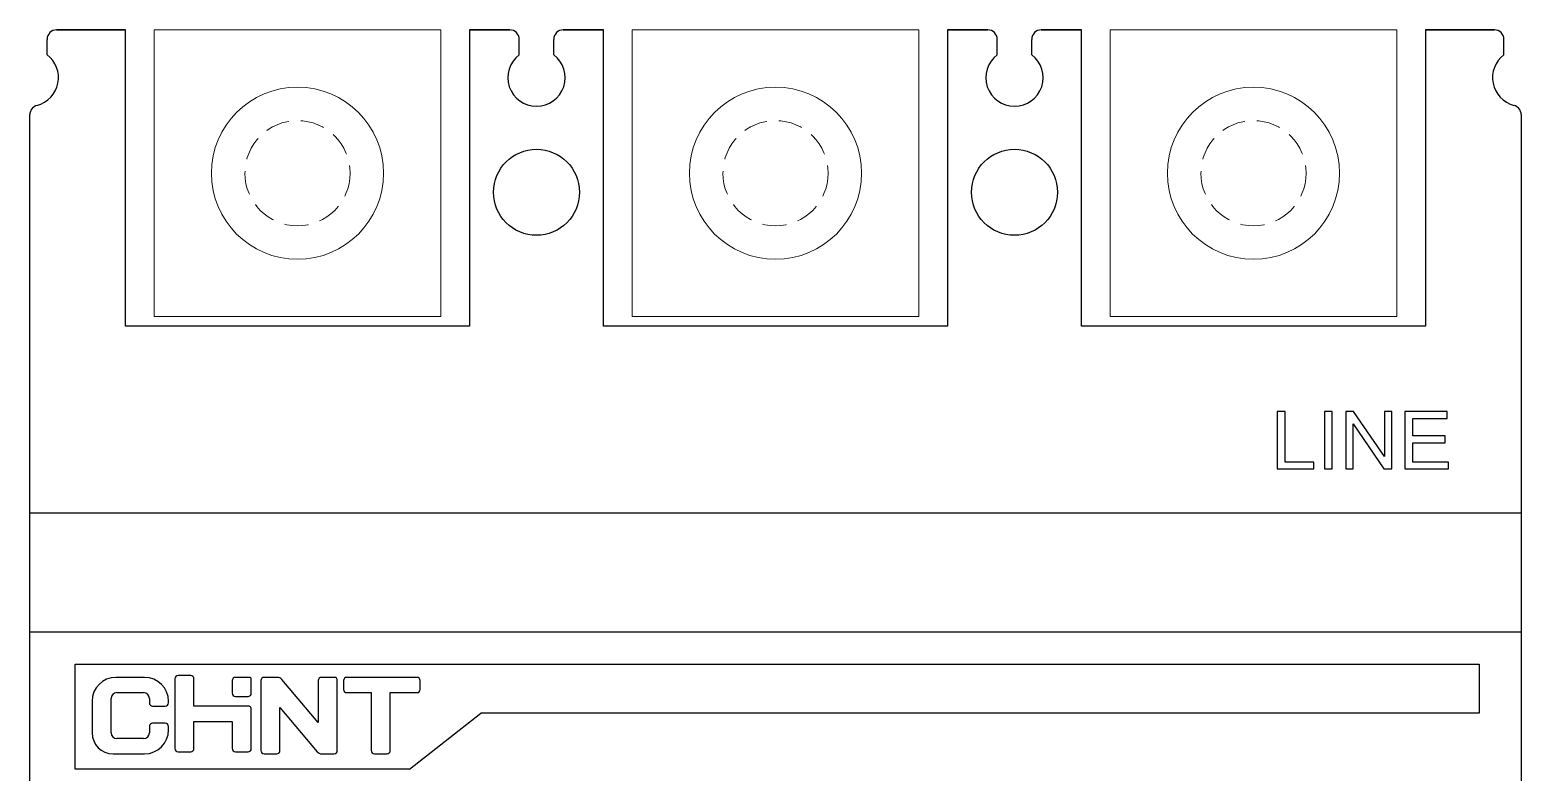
# Model space of a CAD drawing. Header units: millimetres. Extents: x 3 to 81, y 3 to 137.
# Drawn here: x 2.6 to 80.6, y 98.2 to 137 of the extents above; entities that cross this region are included whole.
import ezdxf

# ---------------------------------------------------------------- set-up
doc = ezdxf.new("R2010")
doc.units = ezdxf.units.MM
doc.linetypes.add('HIDDEN', pattern=[0.375, 0.25, -0.125])

# ---------------------------------------------------------------- blocks, each defined once
blk = doc.blocks.new('NXM125S')
at = {"color": 7, "linetype": 'Continuous'}
for p, q in [((-38.1, 93.7), (-38.1, 94.5)), ((-13.4, 93.7), (-13.4, 94.5)), ((-11.6, 93.7), (-11.6, 94.5)), ((11.6, 93.7), (11.6, 94.5)), ((13.4, 93.7), (13.4, 94.5)), ((38.1, 93.7), (38.1, 94.5))]:
    blk.add_line(p, q, dxfattribs=at)
at = {"color": 10, "linetype": 'ByBlock', "lineweight": 9}
for p, q in [((-32.5, 95), (-32.5, 80)), ((-17.5, 95), (-32.5, 95)), ((-17.5, 80), (-17.5, 95)), ((-7.5, 95), (-7.5, 80)), ((7.5, 95), (-7.5, 95)), ((7.5, 80), (7.5, 95)), ((17.5, 95), (17.5, 80)), ((32.5, 95), (17.5, 95)), ((32.5, 80), (32.5, 95)), ((-17.5, 80), (-32.5, 80)), ((7.5, 80), (-7.5, 80)), ((32.5, 80), (17.5, 80))]:
    blk.add_line(p, q, dxfattribs=at)
at = {"color": 10, "linetype": 'HIDDEN', "lineweight": 9, "ltscale": 5}
for p, q in [((-18.75, 95), (-31.25, 95)), ((6.25, 95), (-6.25, 95)), ((31.25, 95), (18.75, 95))]:
    blk.add_line(p, q, dxfattribs=at)
at = {"color": 1}
for p, q in [((26.244, 75.025), (26.244, 72.025)), ((26.649, 75.025), (26.244, 75.025)), ((26.649, 72.379), (26.649, 75.025)), ((28.707, 75.025), (28.707, 72.025)), ((29.112, 75.025), (28.707, 75.025)), ((29.112, 72.025), (29.112, 75.025)), ((29.822, 75.025), (29.822, 72.025)), ((30.237, 75.025), (29.822, 75.025)), ((31.844, 72.67), (30.237, 75.025)), ((31.844, 75.025), (31.844, 72.67)), ((32.233, 75.025), (31.844, 75.025)), ((32.233, 72.025), (32.233, 75.025)), ((32.922, 75.025), (32.922, 72.025)), ((35.134, 75.025), (32.922, 75.025)), ((35.134, 74.671), (35.134, 75.025)), ((30.21, 72.025), (30.21, 74.382)), ((30.21, 74.382), (31.817, 72.025)), ((33.326, 73.752), (33.326, 74.671)), ((33.326, 74.671), (35.134, 74.671)), ((35.019, 73.752), (33.326, 73.752)), ((33.326, 72.379), (33.326, 73.4)), ((33.326, 73.4), (35.019, 73.4)), ((35.019, 73.4), (35.019, 73.752)), ((26.244, 72.025), (28.156, 72.025)), ((28.156, 72.379), (26.649, 72.379)), ((28.156, 72.025), (28.156, 72.379)), ((28.707, 72.025), (29.112, 72.025)), ((29.822, 72.025), (30.21, 72.025)), ((31.817, 72.025), (32.233, 72.025)), ((32.922, 72.025), (35.205, 72.025)), ((35.205, 72.379), (33.326, 72.379)), ((35.205, 72.025), (35.205, 72.379))]:
    blk.add_line(p, q, dxfattribs=at)
at = {"color": 7}
for p, q in [((-39, 69.729), (39, 69.729)), ((-39, 63.5), (39, 63.5)), ((-39, 63.5), (39, 63.5))]:
    blk.add_line(p, q, dxfattribs=at)
at = {"color": 5}
for p, q in [((-32.997, 61.124), (-34.497, 61.124)), ((-31.417, 61.055), (-31.417, 57.397)), ((-30.587, 61.225), (-31.247, 61.225)), ((-30.417, 59.624), (-30.417, 61.055)), ((-28.417, 60.954), (-28.417, 60.294)), ((-27.517, 61.124), (-28.247, 61.124)), ((-27.417, 60.294), (-27.417, 61.024)), ((-26.917, 60.954), (-26.917, 57.294)), ((-26.055, 61.124), (-26.747, 61.124)), ((-23.917, 58.755), (-25.826, 61.017)), ((-23.917, 60.954), (-23.917, 58.755)), ((-23.087, 61.124), (-23.747, 61.124)), ((-22.917, 57.294), (-22.917, 60.954)), ((-22.587, 60.954), (-22.587, 60.494)), ((-18.757, 61.124), (-22.417, 61.124)), ((-18.587, 60.494), (-18.587, 60.954)), ((-34.447, 60.324), (-33.047, 60.324)), ((-28.247, 60.124), (-27.587, 60.124)), ((-22.417, 60.324), (-21.148, 60.324)), ((-21.148, 60.324), (-21.148, 57.294)), ((-20.148, 57.294), (-20.148, 60.324)), ((-20.148, 60.324), (-18.757, 60.324)), ((-35.747, 59.874), (-35.747, 58.223)), ((-34.747, 58.224), (-34.747, 60.024)), ((-32.747, 60.024), (-32.747, 59.794)), ((-32.577, 59.624), (-31.917, 59.624)), ((-31.747, 59.794), (-31.747, 59.874)), ((-27.587, 59.624), (-30.417, 59.624)), ((-27.417, 57.395), (-27.417, 59.454)), ((-25.917, 57.294), (-25.917, 59.544)), ((-25.917, 59.544), (-23.965, 57.23)), ((-32.747, 58.555), (-32.747, 58.224)), ((-31.917, 58.725), (-32.577, 58.725)), ((-31.747, 58.374), (-31.747, 58.555)), ((-30.417, 57.397), (-30.417, 58.824)), ((-30.417, 58.824), (-28.417, 58.824)), ((-28.417, 58.824), (-28.417, 57.395)), ((-19.138, 56.328), (-15.415, 59.254)), ((-33.047, 57.924), (-34.447, 57.924)), ((-34.648, 57.124), (-32.997, 57.124)), ((-31.247, 57.227), (-30.587, 57.227)), ((-28.247, 57.225), (-27.587, 57.225)), ((-26.747, 57.124), (-26.087, 57.124)), ((-23.736, 57.124), (-23.087, 57.124)), ((-20.978, 57.124), (-20.318, 57.124))]:
    blk.add_line(p, q, dxfattribs=at)
at = {"color": 7}
for points in [[(-37.6, 95), (-34, 95)], [(-34, 95), (-37.6, 95)], [(-16, 95), (-16, 79.5), (-34, 79.5), (-34, 95)], [(-16, 95), (-13.9, 95)], [(-13.9, 95), (-16, 95)], [(-13.9, 95), (-16, 95)], [(-11.1, 95), (-9, 95)], [(-9, 95), (-11.1, 95)], [(-9, 95), (-11.1, 95)], [(9, 95), (9, 79.5), (-9, 79.5), (-9, 95)], [(9, 95), (11.1, 95)], [(11.1, 95), (9, 95)], [(13.9, 95), (16, 95)], [(16, 95), (13.9, 95)], [(34, 95), (34, 79.5), (16, 79.5), (16, 95)], [(34, 95), (37.6, 95)], [(37.6, 95), (34, 95)], [(-39, -34.564), (-39, 90.563)], [(39, 90.563), (39, -34.564)]]:
    blk.add_lwpolyline(points, dxfattribs=at)
at = {"color": 5}
for points in [[(-19.138, 56.328), (-36.621, 56.328), (-36.621, 61.81), (-22.138, 61.81)], [(-22.138, 61.81), (36.807, 61.81), (36.807, 59.254), (-15.415, 59.254)]]:
    blk.add_lwpolyline(points, dxfattribs=at)
at = {"color": 10, "linetype": 'ByBlock', "lineweight": 9}
for centre in [(-25, 87.5), (0, 87.5), (25, 87.5)]:
    blk.add_circle(centre, 4.5, dxfattribs=at)
at = {"color": 10, "linetype": 'HIDDEN', "lineweight": 9, "ltscale": 5}
for centre in [(-25, 87.5), (0, 87.5), (25, 87.5)]:
    blk.add_circle(centre, 2.75, dxfattribs=at)
at = {"color": 7, "linetype": 'Continuous'}
for centre in [(-12.5, 86.5), (12.5, 86.5)]:
    blk.add_circle(centre, 2.25, dxfattribs=at)
for centre, radius, start, end in [((-37.6, 94.5), 0.5, 90, 180), ((-13.9, 94.5), 0.5, 0, 90), ((-11.1, 94.5), 0.5, 90, 180), ((11.1, 94.5), 0.5, 0, 90), ((13.9, 94.5), 0.5, 90, 180), ((37.6, 94.5), 0.5, 0, 90), ((-39, 92.5), 1.5, 284.47751, 53.1301), ((-12.5, 92.5), 1.5, 126.8699, 53.1301), ((12.5, 92.5), 1.5, 126.8699, 53.1301), ((39, 92.5), 1.5, 126.8699, 255.52249), ((-38.5, 90.563), 0.5, 104.47751, 180), ((38.5, 90.563), 0.5, 0, 75.52249)]:
    blk.add_arc(centre, radius, start, end, dxfattribs=at)
at = {"color": 5}
for centre, radius, start, end in [((-34.497, 59.874), 1.25, 90, 180), ((-32.997, 59.874), 1.25, 0, 90), ((-31.247, 61.055), 0.17, 90, 180), ((-30.587, 61.055), 0.17, 0, 90), ((-28.247, 60.954), 0.17, 90, 180), ((-27.517, 61.024), 0.1, 0, 90), ((-26.747, 60.954), 0.17, 90, 180), ((-26.055, 60.824), 0.3, 40.15365, 90), ((-23.747, 60.954), 0.17, 90, 180), ((-23.087, 60.954), 0.17, 0, 90), ((-22.417, 60.954), 0.17, 90, 180), ((-18.757, 60.954), 0.17, 0, 90), ((-34.447, 60.024), 0.3, 90, 180), ((-33.047, 60.024), 0.3, 0, 90), ((-28.247, 60.294), 0.17, 180, 270), ((-27.587, 60.294), 0.17, 270, 0), ((-22.417, 60.494), 0.17, 180, 270), ((-18.757, 60.494), 0.17, 270, 0), ((-32.577, 59.794), 0.17, 180, 270), ((-31.917, 59.794), 0.17, 270, 0), ((-27.587, 59.454), 0.17, 0, 90), ((-32.577, 58.555), 0.17, 90, 180), ((-31.917, 58.555), 0.17, 0, 90), ((-34.648, 58.223), 1.099, 180, 270), ((-34.447, 58.224), 0.3, 180, 270), ((-33.047, 58.224), 0.3, 270, 0), ((-32.997, 58.374), 1.25, 270, 0), ((-31.247, 57.397), 0.17, 180, 270), ((-30.587, 57.397), 0.17, 270, 0), ((-28.247, 57.395), 0.17, 180, 270), ((-27.587, 57.395), 0.17, 270, 0), ((-26.747, 57.294), 0.17, 180, 270), ((-26.087, 57.294), 0.17, 270, 0), ((-23.736, 57.424), 0.3, 220.15365, 270), ((-23.087, 57.294), 0.17, 270, 0), ((-20.978, 57.294), 0.17, 180, 270), ((-20.318, 57.294), 0.17, 270, 0)]:
    blk.add_arc(centre, radius, start, end, dxfattribs=at)

msp = doc.modelspace()

# ---------------------------------------------------------------- block references
msp.add_blockref('NXM125S', (41.553, 42))

doc.saveas('drawing.dxf')
